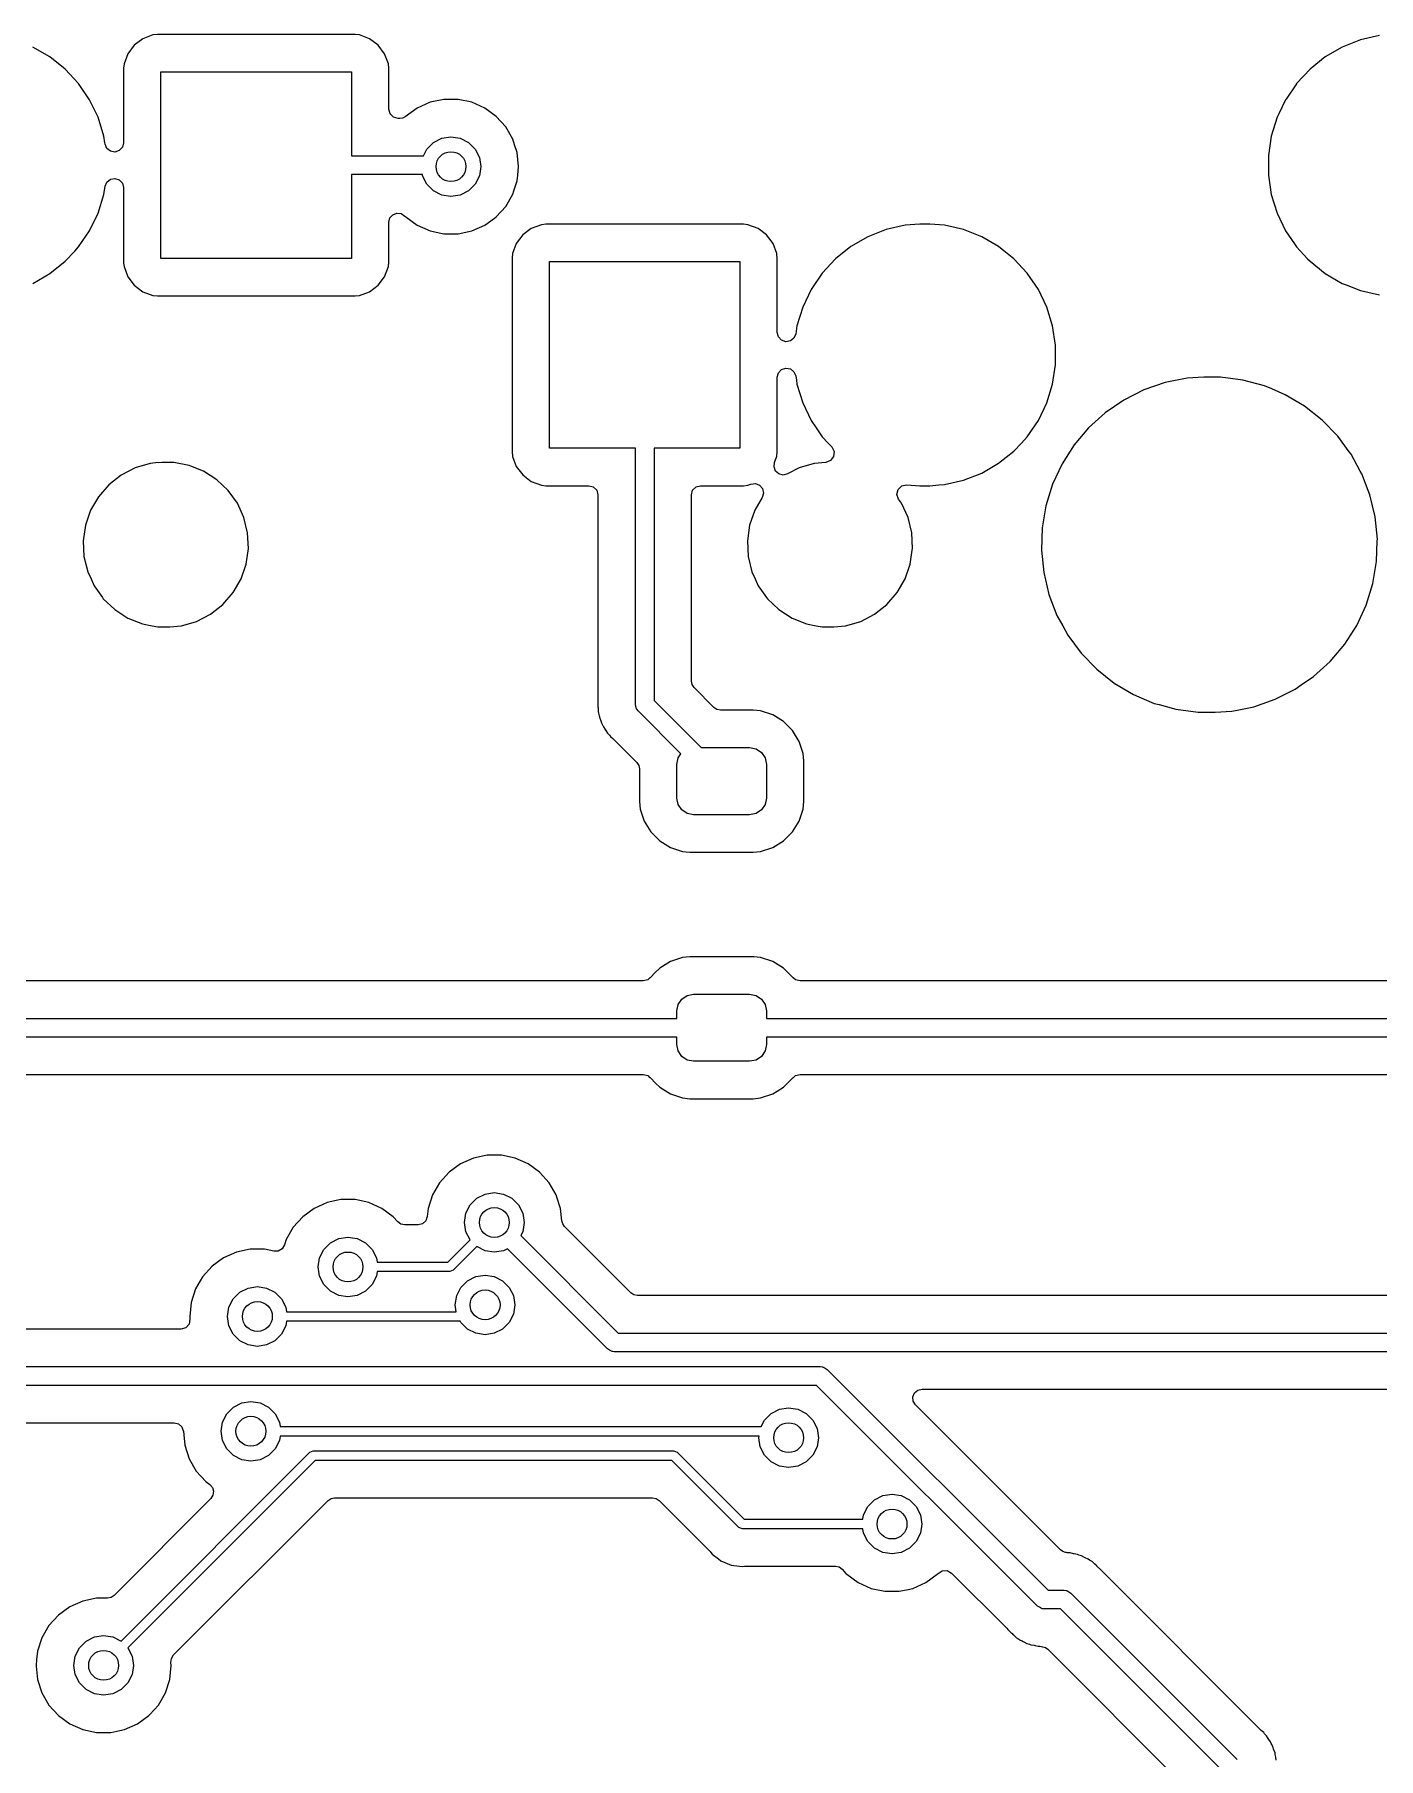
# Model space of a CAD drawing. Extents: x 30 to 259, y -142 to -25.
# Drawn here: x 109.28 to 127.28, y -107.93 to -84.84 of the extents above; entities that cross this region are included whole.
import ezdxf

# ---------------------------------------------------------------- set-up
doc = ezdxf.new("R2010")
doc.units = 0
doc.layers.add('BLACK', color=7, linetype='CONTINUOUS')

msp = doc.modelspace()

# ---------------------------------------------------------------- linework, layer by layer
at = {"layer": 'BLACK', "linetype": 'CONTINUOUS'}
for p, q in [((110.735, -84.9012), (110.62, -84.9875)), ((110.87, -84.8509), (110.735, -84.9012)), ((110.93, -84.8445), (110.87, -84.8509)), ((113.575, -84.8445), (110.93, -84.8445)), ((113.635, -84.8509), (113.575, -84.8445)), ((113.575, -84.8445), (113.575, -84.8445)), ((113.77, -84.9012), (113.635, -84.8509)), ((113.885, -84.9875), (113.77, -84.9012)), ((127.035, -84.9176), (126.791, -85.0134)), ((127.291, -84.8592), (127.035, -84.9176)), ((109.491, -85.1446), (109.264, -85.0134)), ((109.696, -85.3082), (109.491, -85.1446)), ((109.491, -85.1446), (109.491, -85.1446)), ((110.534, -85.1027), (110.483, -85.2375)), ((110.62, -84.9875), (110.534, -85.1027)), ((113.971, -85.1027), (113.885, -84.9875)), ((114.022, -85.2375), (113.971, -85.1027)), ((126.564, -85.1446), (126.359, -85.3082)), ((126.791, -85.0134), (126.564, -85.1446)), ((109.875, -85.5005), (109.696, -85.3082)), ((109.696, -85.3082), (109.696, -85.3082)), ((109.696, -85.3082), (109.696, -85.3082)), ((110.483, -85.2375), (110.477, -85.2971)), ((110.477, -85.2971), (110.477, -86.2953)), ((110.977, -87.845), (110.977, -85.345)), ((110.977, -85.345), (113.527, -85.345)), ((113.527, -85.345), (113.527, -86.47)), ((114.028, -85.2971), (114.022, -85.2375)), ((114.028, -85.8455), (114.028, -85.2971)), ((114.028, -85.2971), (114.028, -85.2971)), ((126.359, -85.3082), (126.18, -85.5005)), ((110.023, -85.7173), (109.875, -85.5005)), ((109.875, -85.5005), (109.875, -85.5005)), ((109.875, -85.5005), (109.875, -85.5005)), ((126.176, -85.5058), (126.038, -85.7095)), ((126.18, -85.5005), (126.176, -85.5058)), ((110.137, -85.9537), (110.023, -85.7173)), ((114.045, -85.9075), (114.028, -85.8455)), ((114.407, -85.8298), (114.248, -85.9458)), ((114.58, -85.7529), (114.407, -85.8298)), ((114.765, -85.7135), (114.58, -85.7529)), ((114.955, -85.7135), (114.765, -85.7135)), ((114.765, -85.7135), (114.765, -85.7135)), ((115.14, -85.7529), (114.955, -85.7135)), ((114.955, -85.7135), (114.955, -85.7135)), ((115.313, -85.8298), (115.14, -85.7529)), ((115.466, -85.9411), (115.313, -85.8298)), ((126.032, -85.7173), (125.941, -85.9075)), ((126.038, -85.7095), (126.032, -85.7173)), ((110.214, -86.2044), (110.137, -85.9537)), ((114.09, -85.9529), (114.045, -85.9075)), ((114.152, -85.9695), (114.09, -85.9529)), ((114.175, -85.9695), (114.152, -85.9695)), ((114.213, -85.9634), (114.175, -85.9695)), ((114.248, -85.9458), (114.213, -85.9634)), ((115.593, -86.0818), (115.466, -85.9411)), ((115.687, -86.2457), (115.593, -86.0818)), ((125.918, -85.9537), (125.841, -86.2044)), ((125.941, -85.9075), (125.918, -85.9537)), ((110.228, -86.2953), (110.214, -86.2044)), ((110.23, -86.3138), (110.228, -86.2953)), ((110.254, -86.3702), (110.23, -86.3138)), ((110.477, -86.2953), (110.462, -86.3546)), ((114.536, -86.3789), (114.625, -86.2904)), ((114.625, -86.2904), (114.736, -86.2336)), ((114.736, -86.2336), (114.86, -86.214)), ((114.86, -86.214), (114.984, -86.2336)), ((114.984, -86.2336), (115.095, -86.2904)), ((115.095, -86.2904), (115.184, -86.3789)), ((115.712, -86.3217), (115.687, -86.2457)), ((115.746, -86.4257), (115.712, -86.3217)), ((125.841, -86.2044), (125.802, -86.4638)), ((110.302, -86.4083), (110.254, -86.3702)), ((110.362, -86.419), (110.302, -86.4083)), ((110.42, -86.3995), (110.362, -86.419)), ((110.462, -86.3546), (110.42, -86.3995)), ((113.527, -86.47), (114.49, -86.47)), ((114.49, -86.47), (114.536, -86.3789)), ((115.184, -86.3789), (115.24, -86.4904)), ((115.24, -86.4904), (115.26, -86.614)), ((115.765, -86.614), (115.746, -86.4257)), ((125.802, -86.4638), (125.802, -86.7262)), ((110.254, -86.8198), (110.302, -86.7817)), ((110.302, -86.7817), (110.362, -86.771)), ((110.362, -86.771), (110.42, -86.7905)), ((110.42, -86.7905), (110.462, -86.8354)), ((114.477, -86.72), (113.527, -86.72)), ((113.527, -86.72), (113.527, -87.845)), ((114.48, -86.7376), (114.477, -86.72)), ((114.536, -86.8491), (114.48, -86.7376)), ((115.24, -86.7376), (115.184, -86.8491)), ((115.26, -86.614), (115.24, -86.7376)), ((115.746, -86.8023), (115.754, -86.7262)), ((115.754, -86.7262), (115.765, -86.614)), ((125.802, -86.7262), (125.841, -86.9856)), ((110.137, -87.2363), (110.214, -86.9856)), ((110.214, -86.9856), (110.23, -86.8762)), ((110.23, -86.8762), (110.254, -86.8198)), ((110.462, -86.8354), (110.477, -86.8947)), ((110.477, -86.8947), (110.477, -87.8929)), ((114.625, -86.9376), (114.536, -86.8491)), ((114.736, -86.9944), (114.625, -86.9376)), ((114.86, -87.014), (114.736, -86.9944)), ((114.984, -86.9944), (114.86, -87.014)), ((115.095, -86.9376), (114.984, -86.9944)), ((115.184, -86.8491), (115.095, -86.9376)), ((115.593, -87.1462), (115.687, -86.9823)), ((115.687, -86.9823), (115.701, -86.9383)), ((115.701, -86.9383), (115.746, -86.8023)), ((125.841, -86.9856), (125.918, -87.2363)), ((110.023, -87.4727), (110.137, -87.2363)), ((114.081, -87.257), (114.136, -87.2358)), ((114.136, -87.2358), (114.195, -87.2426)), ((114.195, -87.2426), (114.244, -87.2758)), ((115.466, -87.2869), (115.593, -87.1462)), ((125.918, -87.2363), (126.032, -87.4727)), ((109.875, -87.6895), (110.023, -87.4727)), ((114.028, -87.3588), (114.042, -87.3013)), ((114.028, -87.8929), (114.028, -87.3588)), ((114.042, -87.3013), (114.081, -87.257)), ((114.244, -87.2758), (114.251, -87.2829)), ((114.251, -87.2829), (114.254, -87.2869)), ((114.254, -87.2869), (114.407, -87.3982)), ((114.407, -87.3982), (114.58, -87.4751)), ((114.58, -87.4751), (114.765, -87.5145)), ((114.955, -87.5145), (115.1, -87.4836)), ((115.1, -87.4836), (115.14, -87.4751)), ((115.14, -87.4751), (115.313, -87.3982)), ((115.313, -87.3982), (115.442, -87.3042)), ((115.442, -87.3042), (115.466, -87.2869)), ((115.935, -87.4412), (115.82, -87.5275)), ((116.07, -87.3909), (115.935, -87.4412)), ((116.13, -87.3845), (116.07, -87.3909)), ((118.775, -87.3845), (116.13, -87.3845)), ((118.835, -87.3909), (118.775, -87.3845)), ((118.775, -87.3845), (118.775, -87.3845)), ((118.97, -87.4412), (118.835, -87.3909)), ((119.085, -87.5275), (118.97, -87.4412)), ((120.685, -87.4576), (120.441, -87.5534)), ((120.941, -87.3992), (120.685, -87.4576)), ((121.137, -87.3845), (120.941, -87.3992)), ((121.268, -87.3845), (121.137, -87.3845)), ((121.137, -87.3845), (121.137, -87.3845)), ((121.464, -87.3992), (121.268, -87.3845)), ((121.268, -87.3845), (121.268, -87.3845)), ((121.72, -87.4576), (121.464, -87.3992)), ((121.964, -87.5534), (121.72, -87.4576)), ((126.032, -87.4727), (126.152, -87.6477)), ((109.823, -87.7459), (109.875, -87.6895)), ((109.875, -87.6895), (109.875, -87.6895)), ((109.875, -87.6895), (109.875, -87.6895)), ((114.765, -87.5145), (114.765, -87.5145)), ((114.765, -87.5145), (114.955, -87.5145)), ((114.955, -87.5145), (114.955, -87.5145)), ((115.734, -87.6427), (115.683, -87.7775)), ((115.82, -87.5275), (115.734, -87.6427)), ((119.171, -87.6427), (119.085, -87.5275)), ((119.222, -87.7775), (119.171, -87.6427)), ((120.214, -87.6846), (120.009, -87.8482)), ((120.441, -87.5534), (120.214, -87.6846)), ((122.191, -87.6846), (121.964, -87.5534)), ((122.24, -87.7232), (122.191, -87.6846)), ((126.152, -87.6477), (126.18, -87.6895)), ((126.18, -87.6895), (126.327, -87.8482)), ((109.491, -88.0454), (109.696, -87.8818)), ((109.696, -87.8818), (109.823, -87.7459)), ((110.477, -87.8929), (110.478, -87.9062)), ((110.478, -87.9062), (110.483, -87.9525)), ((113.527, -87.845), (110.977, -87.845)), ((114.022, -87.9525), (114.028, -87.8929)), ((115.683, -87.7775), (115.677, -87.8371)), ((115.677, -87.8371), (115.677, -90.4329)), ((116.177, -90.385), (116.177, -87.885)), ((116.177, -87.885), (118.727, -87.885)), ((118.727, -87.885), (118.727, -90.385)), ((119.223, -87.7949), (119.222, -87.7775)), ((119.228, -87.8371), (119.223, -87.7949)), ((119.228, -88.8353), (119.228, -87.8371)), ((120.009, -87.8482), (119.83, -88.0405)), ((122.396, -87.8482), (122.24, -87.7232)), ((122.575, -88.0405), (122.396, -87.8482)), ((122.396, -87.8482), (122.396, -87.8482)), ((122.396, -87.8482), (122.396, -87.8482)), ((126.327, -87.8482), (126.359, -87.8818)), ((126.359, -87.8818), (126.564, -88.0454)), ((109.264, -88.1766), (109.491, -88.0454)), ((110.483, -87.9525), (110.534, -88.0873)), ((110.534, -88.0873), (110.62, -88.2025)), ((113.885, -88.2025), (113.971, -88.0873)), ((113.971, -88.0873), (114.022, -87.9525)), ((119.83, -88.0405), (119.682, -88.2573)), ((122.723, -88.2573), (122.575, -88.0405)), ((122.575, -88.0405), (122.575, -88.0405)), ((122.575, -88.0405), (122.575, -88.0405)), ((126.564, -88.0454), (126.791, -88.1766)), ((126.791, -88.1766), (126.857, -88.2025)), ((110.62, -88.2025), (110.735, -88.2888)), ((110.735, -88.2888), (110.87, -88.3391)), ((110.87, -88.3391), (110.93, -88.3455)), ((110.93, -88.3455), (113.575, -88.3455)), ((113.575, -88.3455), (113.635, -88.3391)), ((113.635, -88.3391), (113.77, -88.2888)), ((113.77, -88.2888), (113.885, -88.2025)), ((119.682, -88.2573), (119.568, -88.4937)), ((122.837, -88.4937), (122.723, -88.2573)), ((126.857, -88.2025), (126.997, -88.2573)), ((126.997, -88.2573), (127.035, -88.2724)), ((127.035, -88.2724), (127.291, -88.3308)), ((119.568, -88.4937), (119.491, -88.7444)), ((122.914, -88.7444), (122.837, -88.4937)), ((119.243, -88.8946), (119.228, -88.8353)), ((119.475, -88.8538), (119.451, -88.9102)), ((119.491, -88.7444), (119.475, -88.8538)), ((122.953, -89.0038), (122.914, -88.7444)), ((119.285, -88.9395), (119.243, -88.8946)), ((119.343, -88.959), (119.285, -88.9395)), ((119.403, -88.9483), (119.343, -88.959)), ((119.451, -88.9102), (119.403, -88.9483)), ((122.953, -89.2662), (122.953, -89.0038)), ((119.243, -89.3754), (119.285, -89.3305)), ((119.285, -89.3305), (119.343, -89.311)), ((119.343, -89.311), (119.403, -89.3217)), ((119.403, -89.3217), (119.451, -89.3598)), ((122.914, -89.5256), (122.953, -89.2662)), ((119.228, -89.4347), (119.243, -89.3754)), ((119.228, -90.4329), (119.228, -89.4347)), ((119.451, -89.3598), (119.475, -89.4162)), ((119.475, -89.4162), (119.483, -89.4707)), ((119.483, -89.4707), (119.491, -89.5256)), ((119.491, -89.5256), (119.568, -89.7763)), ((122.837, -89.7763), (122.914, -89.5256)), ((124.418, -89.5055), (124.134, -89.6041)), ((124.713, -89.4456), (124.418, -89.5055)), ((124.937, -89.4306), (124.713, -89.4456)), ((125.163, -89.4306), (124.937, -89.4306)), ((124.937, -89.4306), (124.937, -89.4306)), ((125.461, -89.4707), (125.163, -89.4306)), ((125.75, -89.55), (125.461, -89.4707)), ((125.461, -89.4707), (125.461, -89.4707)), ((125.461, -89.4707), (125.461, -89.4707)), ((125.846, -89.5906), (125.75, -89.55)), ((119.568, -89.7763), (119.682, -90.0127)), ((122.723, -90.0127), (122.837, -89.7763)), ((123.866, -89.7396), (123.618, -89.9097)), ((124.134, -89.6041), (123.866, -89.7396)), ((126.027, -89.6673), (125.846, -89.5906)), ((126.156, -89.7439), (126.027, -89.6673)), ((126.286, -89.8205), (126.156, -89.7439)), ((119.682, -90.0127), (119.749, -90.1112)), ((122.575, -90.2295), (122.723, -90.0127)), ((123.618, -89.9097), (123.396, -90.1112)), ((126.521, -90.0067), (126.286, -89.8205)), ((126.286, -89.8205), (126.286, -89.8205)), ((126.286, -89.8205), (126.286, -89.8205)), ((126.73, -90.2227), (126.521, -90.0067)), ((119.749, -90.1112), (119.83, -90.2295)), ((119.83, -90.2295), (119.909, -90.3146)), ((122.496, -90.3148), (122.575, -90.2295)), ((122.575, -90.2295), (122.575, -90.2295)), ((122.575, -90.2295), (122.575, -90.2295)), ((123.396, -90.1112), (123.202, -90.3407)), ((126.885, -90.4329), (126.73, -90.2227)), ((115.677, -90.4329), (115.683, -90.4925)), ((117.328, -90.385), (116.177, -90.385)), ((117.328, -93.8125), (117.328, -90.385)), ((118.727, -90.385), (117.578, -90.385)), ((117.578, -90.385), (117.578, -93.7607)), ((119.222, -90.4925), (119.228, -90.4329)), ((119.909, -90.3146), (119.957, -90.366)), ((119.957, -90.366), (119.988, -90.4267)), ((119.988, -90.4267), (119.982, -90.4945)), ((122.191, -90.5854), (122.396, -90.4218)), ((122.396, -90.4218), (122.496, -90.3148)), ((123.202, -90.3407), (123.04, -90.594)), ((126.909, -90.4646), (126.885, -90.4329)), ((127.032, -90.6894), (126.909, -90.4646)), ((110.631, -90.6478), (110.444, -90.7442)), ((110.833, -90.5886), (110.631, -90.6478)), ((110.903, -90.5819), (110.833, -90.5886)), ((110.99, -90.5736), (110.903, -90.5819)), ((111.148, -90.5736), (110.99, -90.5736)), ((111.354, -90.6134), (111.148, -90.5736)), ((111.148, -90.5736), (111.148, -90.5736)), ((111.377, -90.6223), (111.354, -90.6134)), ((111.354, -90.6134), (111.354, -90.6134)), ((111.354, -90.6134), (111.354, -90.6134)), ((111.549, -90.6916), (111.377, -90.6223)), ((111.726, -90.8053), (111.549, -90.6916)), ((115.683, -90.4925), (115.684, -90.4945)), ((115.684, -90.4945), (115.734, -90.6273)), ((115.734, -90.6273), (115.82, -90.7425)), ((119.184, -90.6342), (119.191, -90.5756)), ((119.205, -90.6894), (119.184, -90.6342)), ((119.191, -90.5756), (119.222, -90.4925)), ((119.249, -90.7286), (119.205, -90.6894)), ((119.521, -90.6478), (119.364, -90.7291)), ((119.723, -90.5886), (119.521, -90.6478)), ((119.878, -90.5738), (119.723, -90.5886)), ((119.941, -90.549), (119.878, -90.5738)), ((119.982, -90.4945), (119.941, -90.549)), ((121.964, -90.7166), (122.191, -90.5854)), ((123.04, -90.594), (122.913, -90.8665)), ((127.053, -90.7281), (127.032, -90.6894)), ((110.279, -90.8743), (110.141, -91.0332)), ((110.444, -90.7442), (110.279, -90.8743)), ((111.879, -90.9505), (111.726, -90.8053)), ((111.726, -90.8053), (111.726, -90.8053)), ((111.726, -90.8053), (111.726, -90.8053)), ((115.82, -90.7425), (115.935, -90.8288)), ((115.935, -90.8288), (116.07, -90.8791)), ((116.07, -90.8791), (116.13, -90.8855)), ((116.13, -90.8855), (116.703, -90.8855)), ((116.703, -90.8855), (116.765, -90.9021)), ((116.765, -90.9021), (116.81, -90.9475)), ((118.095, -90.9475), (118.14, -90.9021)), ((118.14, -90.9021), (118.202, -90.8855)), ((118.202, -90.8855), (118.775, -90.8855)), ((118.775, -90.8855), (118.835, -90.8791)), ((118.775, -90.8855), (118.775, -90.8855)), ((118.835, -90.8791), (118.875, -90.864)), ((118.875, -90.864), (118.935, -90.8573)), ((118.935, -90.8573), (118.991, -90.8796)), ((118.991, -90.8796), (119.03, -90.9255)), ((119.03, -90.9255), (119.043, -90.9844)), ((119.306, -90.7429), (119.249, -90.7286)), ((119.364, -90.7291), (119.306, -90.7429)), ((120.83, -91.0026), (120.845, -90.9352)), ((120.845, -90.9352), (120.895, -90.8868)), ((120.895, -90.8868), (120.963, -90.8724)), ((120.963, -90.8724), (121.137, -90.8855)), ((121.137, -90.8855), (121.137, -90.8855)), ((121.137, -90.8855), (121.268, -90.8855)), ((121.268, -90.8855), (121.391, -90.8763)), ((121.268, -90.8855), (121.268, -90.8855)), ((121.391, -90.8763), (121.464, -90.8708)), ((121.464, -90.8708), (121.72, -90.8124)), ((121.72, -90.8124), (121.964, -90.7166)), ((122.913, -90.8665), (122.824, -91.1535)), ((127.139, -90.9505), (127.053, -90.7281)), ((110.141, -91.0332), (110.036, -91.2154)), ((112.001, -91.1218), (111.879, -90.9505)), ((111.879, -90.9505), (111.879, -90.9505)), ((112.088, -91.3131), (112.001, -91.1218)), ((112.001, -91.1218), (112.001, -91.1218)), ((112.001, -91.1218), (112.001, -91.1218)), ((116.81, -90.9475), (116.827, -91.0095)), ((116.827, -91.0095), (116.827, -93.7298)), ((118.078, -91.0095), (118.095, -90.9475)), ((118.078, -93.502), (118.078, -91.0095)), ((119.026, -91.0422), (118.926, -91.2154)), ((119.043, -90.9844), (119.026, -91.0422)), ((120.852, -91.068), (120.83, -91.0026)), ((120.891, -91.1218), (120.852, -91.068)), ((120.978, -91.3131), (120.891, -91.1218)), ((120.891, -91.1218), (120.891, -91.1218)), ((120.891, -91.1218), (120.891, -91.1218)), ((122.824, -91.1535), (122.774, -91.4498)), ((127.161, -91.0086), (127.139, -90.9505)), ((127.231, -91.3009), (127.161, -91.0086)), ((110.036, -91.2154), (109.967, -91.4142)), ((112.138, -91.5175), (112.088, -91.3131)), ((118.926, -91.2154), (118.857, -91.4142)), ((121.028, -91.5175), (120.978, -91.3131)), ((127.261, -91.5998), (127.231, -91.3009)), ((109.967, -91.4142), (109.937, -91.6224)), ((109.937, -91.6224), (109.947, -91.8325)), ((109.937, -91.6224), (109.937, -91.6224)), ((112.148, -91.7276), (112.138, -91.5175)), ((118.857, -91.4142), (118.827, -91.6224)), ((118.827, -91.6224), (118.827, -91.6224)), ((118.827, -91.6224), (118.837, -91.8325)), ((121.038, -91.7276), (121.028, -91.5175)), ((122.774, -91.4498), (122.764, -91.7502)), ((127.251, -91.9002), (127.26, -91.6224)), ((127.26, -91.6224), (127.261, -91.5998)), ((109.947, -91.8325), (109.997, -92.0369)), ((112.118, -91.9358), (112.148, -91.7276)), ((118.837, -91.8325), (118.887, -92.0369)), ((121.008, -91.9358), (121.034, -91.7502)), ((121.034, -91.7502), (121.038, -91.7276)), ((122.764, -91.7502), (122.794, -92.0491)), ((109.997, -92.0369), (110.042, -92.1346)), ((112.049, -92.1346), (112.118, -91.9358)), ((118.887, -92.0369), (118.932, -92.1346)), ((120.939, -92.1346), (121.008, -91.9358)), ((122.794, -92.0491), (122.864, -92.3414)), ((127.201, -92.1965), (127.251, -91.9002)), ((110.042, -92.1346), (110.084, -92.2282)), ((110.084, -92.2282), (110.193, -92.3812)), ((111.806, -92.4757), (111.944, -92.3168)), ((111.944, -92.3168), (112.049, -92.1346)), ((118.932, -92.1346), (118.974, -92.2282)), ((118.974, -92.2282), (119.083, -92.3812)), ((120.696, -92.4757), (120.834, -92.3168)), ((120.834, -92.3168), (120.939, -92.1346)), ((127.112, -92.4835), (127.201, -92.1965)), ((110.193, -92.3812), (110.206, -92.3995)), ((110.206, -92.3995), (110.359, -92.5447)), ((110.359, -92.5447), (110.359, -92.5447)), ((110.359, -92.5447), (110.359, -92.5447)), ((110.359, -92.5447), (110.536, -92.6584)), ((111.641, -92.6058), (111.806, -92.4757)), ((119.083, -92.3812), (119.096, -92.3995)), ((119.096, -92.3995), (119.249, -92.5447)), ((119.249, -92.5447), (119.249, -92.5447)), ((119.249, -92.5447), (119.249, -92.5447)), ((119.249, -92.5447), (119.426, -92.6584)), ((120.531, -92.6058), (120.696, -92.4757)), ((122.864, -92.3414), (122.972, -92.6219)), ((126.985, -92.756), (127.112, -92.4835)), ((110.536, -92.6584), (110.536, -92.6584)), ((110.536, -92.6584), (110.731, -92.7366)), ((110.731, -92.7366), (110.86, -92.7614)), ((110.86, -92.7614), (110.937, -92.7764)), ((110.937, -92.7764), (110.937, -92.7764)), ((110.937, -92.7764), (111.095, -92.7764)), ((111.095, -92.7764), (111.252, -92.7614)), ((111.095, -92.7764), (111.095, -92.7764)), ((111.252, -92.7614), (111.454, -92.7022)), ((111.454, -92.7022), (111.641, -92.6058)), ((119.426, -92.6584), (119.426, -92.6584)), ((119.426, -92.6584), (119.621, -92.7366)), ((119.621, -92.7366), (119.75, -92.7614)), ((119.75, -92.7614), (119.827, -92.7764)), ((119.827, -92.7764), (119.827, -92.7764)), ((119.827, -92.7764), (119.985, -92.7764)), ((119.985, -92.7764), (120.142, -92.7614)), ((119.985, -92.7764), (119.985, -92.7764)), ((120.142, -92.7614), (120.344, -92.7022)), ((120.344, -92.7022), (120.531, -92.6058)), ((122.972, -92.6219), (123.049, -92.7614)), ((123.049, -92.7614), (123.116, -92.8854)), ((126.823, -93.0093), (126.985, -92.756)), ((123.116, -92.8854), (123.295, -93.1273)), ((126.629, -93.2388), (126.823, -93.0093)), ((123.295, -93.1273), (123.504, -93.3433)), ((126.407, -93.4403), (126.629, -93.2388)), ((123.504, -93.3433), (123.739, -93.5295)), ((126.242, -93.5534), (126.407, -93.4403)), ((118.087, -93.5495), (118.078, -93.502)), ((118.114, -93.5897), (118.087, -93.5495)), ((118.38, -93.8557), (118.114, -93.5897)), ((123.739, -93.5295), (123.998, -93.6827)), ((123.998, -93.6827), (124.275, -93.8)), ((125.891, -93.7459), (126.025, -93.6782)), ((126.025, -93.6782), (126.159, -93.6104)), ((126.159, -93.6104), (126.242, -93.5534)), ((116.827, -93.7298), (116.825, -93.7503)), ((116.825, -93.7503), (116.827, -93.8204)), ((116.827, -93.8204), (116.827, -93.8243)), ((116.827, -93.8243), (116.827, -93.8518)), ((116.827, -93.8518), (116.828, -93.8558)), ((116.828, -93.8558), (116.828, -93.8675)), ((116.828, -93.8675), (116.83, -93.9111)), ((116.83, -93.9111), (116.835, -93.9304)), ((116.835, -93.9304), (116.839, -93.9494)), ((117.336, -93.8422), (117.328, -93.8125)), ((117.343, -93.8724), (117.336, -93.8422)), ((117.347, -93.8775), (117.343, -93.8724)), ((117.347, -93.8801), (117.347, -93.8775)), ((117.351, -93.883), (117.347, -93.8801)), ((117.364, -93.9009), (117.351, -93.883)), ((117.938, -94.4745), (117.364, -93.9009)), ((117.578, -93.7607), (118.209, -94.3925)), ((118.42, -93.8826), (118.38, -93.8557)), ((118.468, -93.892), (118.42, -93.8826)), ((118.906, -93.892), (118.468, -93.892)), ((119.005, -93.9021), (118.906, -93.892)), ((119.166, -93.9555), (119.005, -93.9021)), ((124.275, -93.8), (124.275, -93.8)), ((124.275, -93.8), (124.275, -93.8)), ((124.275, -93.8), (124.339, -93.8175)), ((124.339, -93.8175), (124.564, -93.8793)), ((124.564, -93.8793), (124.862, -93.9194)), ((124.862, -93.9194), (125.088, -93.9194)), ((125.088, -93.9194), (125.312, -93.9044)), ((125.088, -93.9194), (125.088, -93.9194)), ((125.312, -93.9044), (125.386, -93.8894)), ((125.386, -93.8894), (125.607, -93.8445)), ((125.607, -93.8445), (125.891, -93.7459)), ((116.839, -93.9494), (116.842, -93.9693)), ((116.842, -93.9693), (116.858, -94.0099)), ((116.858, -94.0099), (116.862, -94.021)), ((116.862, -94.021), (116.874, -94.0629)), ((116.874, -94.0629), (116.884, -94.0801)), ((116.884, -94.0801), (116.893, -94.0976)), ((116.893, -94.0976), (116.9, -94.1162)), ((116.9, -94.1162), (116.9, -94.1162)), ((116.9, -94.1162), (116.926, -94.1516)), ((116.926, -94.1516), (116.932, -94.1613)), ((116.932, -94.1613), (116.954, -94.1989)), ((119.311, -94.0445), (119.166, -93.9555)), ((119.43, -94.1645), (119.311, -94.0445)), ((119.52, -94.3088), (119.43, -94.1645)), ((116.954, -94.1989), (116.954, -94.1989)), ((116.954, -94.1989), (116.954, -94.1989)), ((116.954, -94.1989), (116.968, -94.2131)), ((116.968, -94.2131), (116.981, -94.2279)), ((116.981, -94.2279), (116.993, -94.2441)), ((116.993, -94.2441), (117.027, -94.2719)), ((117.027, -94.2719), (117.035, -94.2798)), ((117.035, -94.2798), (117.346, -94.5903)), ((118.209, -94.3925), (118.858, -94.3925)), ((118.858, -94.3925), (118.944, -94.4096)), ((119.573, -94.4698), (119.52, -94.3088)), ((119.52, -94.3088), (119.52, -94.3088)), ((119.52, -94.3088), (119.52, -94.3088)), ((117.346, -94.5903), (117.373, -94.6305)), ((117.373, -94.6305), (117.382, -94.678)), ((117.882, -94.6175), (117.9, -94.5314)), ((117.882, -95.0675), (117.882, -94.6175)), ((117.9, -94.5314), (117.938, -94.4745)), ((118.944, -94.4096), (119.017, -94.4584)), ((119.017, -94.4584), (119.065, -94.5314)), ((119.065, -94.5314), (119.082, -94.6175)), ((119.082, -94.6175), (119.082, -95.0675)), ((119.583, -94.5692), (119.573, -94.4698)), ((119.583, -95.1158), (119.583, -94.5692)), ((117.382, -94.678), (117.382, -95.1158)), ((117.9, -95.1536), (117.882, -95.0675)), ((119.082, -95.0675), (119.065, -95.1536)), ((117.382, -95.1158), (117.392, -95.2152)), ((117.392, -95.2152), (117.445, -95.3762)), ((117.948, -95.2266), (117.9, -95.1536)), ((118.021, -95.2754), (117.948, -95.2266)), ((118.108, -95.2925), (118.021, -95.2754)), ((118.858, -95.2925), (118.108, -95.2925)), ((118.944, -95.2754), (118.858, -95.2925)), ((119.017, -95.2266), (118.944, -95.2754)), ((119.065, -95.1536), (119.017, -95.2266)), ((119.52, -95.3762), (119.573, -95.2152)), ((119.573, -95.2152), (119.583, -95.1158)), ((117.445, -95.3762), (117.535, -95.5205)), ((117.535, -95.5205), (117.654, -95.6405)), ((119.311, -95.6405), (119.43, -95.5205)), ((119.43, -95.5205), (119.52, -95.3762)), ((117.654, -95.6405), (117.799, -95.7295)), ((117.799, -95.7295), (117.799, -95.7295)), ((117.799, -95.7295), (117.799, -95.7295)), ((117.799, -95.7295), (117.96, -95.7828)), ((117.96, -95.7828), (118.059, -95.793)), ((118.059, -95.793), (118.906, -95.793)), ((118.906, -95.793), (119.005, -95.7828)), ((119.005, -95.7828), (119.166, -95.7295)), ((119.166, -95.7295), (119.311, -95.6405)), ((117.589, -97.4096), (117.535, -97.4645)), ((117.654, -97.3445), (117.589, -97.4096)), ((117.799, -97.2555), (117.654, -97.3445)), ((117.96, -97.2021), (117.799, -97.2555)), ((118.059, -97.192), (117.96, -97.2021)), ((118.906, -97.192), (118.059, -97.192)), ((118.916, -97.193), (118.906, -97.192)), ((119.005, -97.2021), (118.916, -97.193)), ((119.166, -97.2555), (119.005, -97.2021)), ((119.311, -97.3445), (119.166, -97.2555)), ((119.43, -97.4645), (119.311, -97.3445)), ((119.311, -97.3445), (119.311, -97.3445)), ((119.311, -97.3445), (119.311, -97.3445)), ((117.433, -97.517), (100.482, -97.517)), ((117.493, -97.5013), (117.433, -97.517)), ((117.523, -97.4731), (117.493, -97.5013)), ((117.524, -97.4747), (117.523, -97.4731)), ((117.535, -97.4645), (117.524, -97.4747)), ((117.535, -97.4645), (117.535, -97.4645)), ((119.441, -97.4747), (119.43, -97.4645)), ((119.43, -97.4645), (119.43, -97.4645)), ((119.442, -97.4731), (119.441, -97.4747)), ((119.472, -97.5013), (119.442, -97.4731)), ((119.532, -97.517), (119.472, -97.5013)), ((136.483, -97.517), (119.532, -97.517)), ((117.882, -97.9175), (117.9, -97.8314)), ((117.9, -97.8314), (117.948, -97.7584)), ((117.948, -97.7584), (118.021, -97.7096)), ((118.021, -97.7096), (118.108, -97.6925)), ((118.108, -97.6925), (118.858, -97.6925)), ((118.858, -97.6925), (118.944, -97.7096)), ((118.944, -97.7096), (119.017, -97.7584)), ((119.017, -97.7584), (119.065, -97.8314)), ((119.065, -97.8314), (119.082, -97.9175)), ((100.032, -98.0175), (117.882, -98.0175)), ((117.882, -98.0175), (117.882, -97.9175)), ((119.082, -97.9175), (119.082, -98.0175)), ((119.082, -98.0175), (136.933, -98.0175)), ((117.882, -98.2675), (100.032, -98.2675)), ((117.882, -98.3675), (117.882, -98.2675)), ((136.933, -98.2675), (119.082, -98.2675)), ((119.082, -98.2675), (119.082, -98.3675)), ((117.9, -98.4536), (117.882, -98.3675)), ((117.948, -98.5266), (117.9, -98.4536)), ((118.021, -98.5754), (117.948, -98.5266)), ((119.017, -98.5266), (118.944, -98.5754)), ((119.065, -98.4536), (119.017, -98.5266)), ((119.082, -98.3675), (119.065, -98.4536)), ((100.482, -98.768), (117.433, -98.768)), ((117.433, -98.768), (117.493, -98.7837)), ((117.493, -98.7837), (117.523, -98.8118)), ((118.108, -98.5925), (118.021, -98.5754)), ((118.858, -98.5925), (118.108, -98.5925)), ((118.944, -98.5754), (118.858, -98.5925)), ((119.442, -98.8118), (119.472, -98.7837)), ((119.472, -98.7837), (119.532, -98.768)), ((119.532, -98.768), (132.988, -98.768)), ((117.523, -98.8118), (117.524, -98.8103)), ((117.524, -98.8103), (117.535, -98.8205)), ((117.535, -98.8205), (117.535, -98.8205)), ((117.535, -98.8205), (117.598, -98.8842)), ((117.598, -98.8842), (117.654, -98.9405)), ((117.654, -98.9405), (117.799, -99.0295)), ((119.166, -99.0295), (119.226, -98.9923)), ((119.226, -98.9923), (119.311, -98.9405)), ((119.311, -98.9405), (119.43, -98.8205)), ((119.311, -98.9405), (119.311, -98.9405)), ((119.311, -98.9405), (119.311, -98.9405)), ((119.43, -98.8205), (119.441, -98.8103)), ((119.43, -98.8205), (119.43, -98.8205)), ((119.441, -98.8103), (119.442, -98.8118)), ((117.799, -99.0295), (117.799, -99.0295)), ((117.799, -99.0295), (117.799, -99.0295)), ((117.799, -99.0295), (117.96, -99.0828)), ((117.96, -99.0828), (118.059, -99.093)), ((118.059, -99.093), (118.906, -99.093)), ((118.906, -99.093), (119.005, -99.0828)), ((119.005, -99.0828), (119.166, -99.0295)), ((115.16, -99.8889), (114.987, -99.9658)), ((115.345, -99.8495), (115.16, -99.8889)), ((115.535, -99.8495), (115.345, -99.8495)), ((115.345, -99.8495), (115.345, -99.8495)), ((115.72, -99.8889), (115.535, -99.8495)), ((115.535, -99.8495), (115.535, -99.8495)), ((115.893, -99.9658), (115.72, -99.8889)), ((114.834, -100.077), (114.707, -100.218)), ((114.987, -99.9658), (114.834, -100.077)), ((116.046, -100.077), (115.893, -99.9658)), ((116.173, -100.218), (116.046, -100.077)), ((114.613, -100.382), (114.554, -100.562)), ((114.707, -100.218), (114.613, -100.382)), ((115.205, -100.426), (115.316, -100.37)), ((115.316, -100.37), (115.44, -100.35)), ((115.44, -100.35), (115.564, -100.37)), ((115.564, -100.37), (115.675, -100.426)), ((116.267, -100.382), (116.173, -100.218)), ((116.277, -100.412), (116.267, -100.382)), ((113.029, -100.562), (112.876, -100.673)), ((113.202, -100.485), (113.029, -100.562)), ((113.387, -100.445), (113.202, -100.485)), ((113.576, -100.445), (113.387, -100.445)), ((113.387, -100.445), (113.387, -100.445)), ((113.761, -100.485), (113.576, -100.445)), ((113.576, -100.445), (113.576, -100.445)), ((113.934, -100.562), (113.761, -100.485)), ((114.087, -100.673), (113.934, -100.562)), ((114.554, -100.562), (114.543, -100.671)), ((114.554, -100.562), (114.554, -100.562)), ((114.554, -100.562), (114.554, -100.562)), ((115.04, -100.75), (115.06, -100.626)), ((115.06, -100.626), (115.116, -100.515)), ((115.116, -100.515), (115.205, -100.426)), ((115.675, -100.426), (115.764, -100.515)), ((115.764, -100.515), (115.82, -100.626)), ((115.82, -100.626), (115.84, -100.75)), ((116.326, -100.562), (116.277, -100.412)), ((116.343, -100.73), (116.326, -100.562)), ((112.749, -100.814), (112.654, -100.978)), ((112.876, -100.673), (112.749, -100.814)), ((114.148, -100.741), (114.087, -100.673)), ((114.19, -100.771), (114.148, -100.741)), ((114.241, -100.782), (114.19, -100.771)), ((114.42, -100.782), (114.241, -100.782)), ((114.478, -100.767), (114.42, -100.782)), ((114.522, -100.727), (114.478, -100.767)), ((114.543, -100.671), (114.522, -100.727)), ((115.06, -100.874), (115.04, -100.75)), ((115.84, -100.75), (115.82, -100.874)), ((116.355, -100.77), (116.343, -100.73)), ((116.379, -100.804), (116.355, -100.77)), ((117.268, -101.694), (116.379, -100.804)), ((112.598, -101.103), (112.546, -101.133)), ((112.63, -101.052), (112.598, -101.103)), ((112.654, -100.978), (112.63, -101.052)), ((113.158, -101.111), (113.246, -101.022)), ((113.246, -101.022), (113.358, -100.966)), ((113.358, -100.966), (113.481, -100.946)), ((113.481, -100.946), (113.605, -100.966)), ((113.605, -100.966), (113.717, -101.022)), ((113.717, -101.022), (113.805, -101.111)), ((114.818, -101.282), (115.116, -100.984)), ((115.206, -101.074), (114.889, -101.391)), ((115.116, -100.984), (115.06, -100.874)), ((115.316, -101.13), (115.206, -101.074)), ((115.617, -101.103), (115.564, -101.13)), ((116.957, -102.444), (115.617, -101.103)), ((115.82, -100.874), (115.793, -100.927)), ((115.793, -100.927), (117.097, -102.231)), ((111.815, -101.225), (111.662, -101.336)), ((111.988, -101.148), (111.815, -101.225)), ((112.173, -101.108), (111.988, -101.148)), ((112.363, -101.108), (112.173, -101.108)), ((112.173, -101.108), (112.173, -101.108)), ((112.487, -101.135), (112.363, -101.108)), ((112.363, -101.108), (112.363, -101.108)), ((112.546, -101.133), (112.487, -101.135)), ((113.081, -101.346), (113.101, -101.222)), ((113.101, -101.222), (113.158, -101.111)), ((113.805, -101.111), (113.862, -101.222)), ((113.862, -101.222), (113.871, -101.282)), ((113.871, -101.282), (114.818, -101.282)), ((115.44, -101.15), (115.316, -101.13)), ((115.564, -101.13), (115.44, -101.15)), ((111.535, -101.477), (111.441, -101.641)), ((111.662, -101.336), (111.535, -101.477)), ((113.101, -101.47), (113.081, -101.346)), ((113.158, -101.581), (113.101, -101.47)), ((113.862, -101.47), (113.805, -101.581)), ((113.871, -101.409), (113.862, -101.47)), ((114.844, -101.409), (113.871, -101.409)), ((114.889, -101.391), (114.844, -101.409)), ((114.992, -101.619), (115.081, -101.53)), ((115.081, -101.53), (115.192, -101.474)), ((115.192, -101.474), (115.316, -101.454)), ((115.316, -101.454), (115.44, -101.474)), ((115.44, -101.474), (115.551, -101.53)), ((115.551, -101.53), (115.64, -101.619)), ((111.441, -101.641), (111.382, -101.821)), ((111.888, -101.885), (111.944, -101.774)), ((111.944, -101.774), (112.033, -101.685)), ((112.033, -101.685), (112.144, -101.629)), ((112.144, -101.629), (112.268, -101.609)), ((112.268, -101.609), (112.392, -101.629)), ((112.392, -101.629), (112.503, -101.685)), ((112.503, -101.685), (112.592, -101.774)), ((112.592, -101.774), (112.648, -101.885)), ((113.246, -101.67), (113.158, -101.581)), ((113.358, -101.726), (113.246, -101.67)), ((113.481, -101.746), (113.358, -101.726)), ((113.605, -101.726), (113.481, -101.746)), ((113.717, -101.67), (113.605, -101.726)), ((113.805, -101.581), (113.717, -101.67)), ((114.916, -101.854), (114.936, -101.73)), ((114.936, -101.73), (114.992, -101.619)), ((115.64, -101.619), (115.696, -101.73)), ((115.696, -101.73), (115.716, -101.854)), ((117.309, -101.721), (117.268, -101.694)), ((117.356, -101.73), (117.309, -101.721)), ((131.455, -101.73), (117.356, -101.73)), ((111.382, -101.821), (111.363, -102.009)), ((111.363, -102.009), (111.366, -102.043)), ((111.868, -102.009), (111.888, -101.885)), ((111.888, -102.133), (111.868, -102.009)), ((112.648, -101.885), (112.658, -101.945)), ((112.658, -101.945), (114.93, -101.945)), ((114.93, -101.945), (114.916, -101.854)), ((115.696, -101.978), (115.64, -102.089)), ((115.716, -101.854), (115.696, -101.978)), ((111.243, -102.18), (100.835, -102.18)), ((111.309, -102.161), (111.243, -102.18)), ((111.354, -102.11), (111.309, -102.161)), ((111.366, -102.043), (111.354, -102.11)), ((111.944, -102.244), (111.888, -102.133)), ((112.033, -102.333), (111.944, -102.244)), ((112.592, -102.244), (112.503, -102.333)), ((112.648, -102.133), (112.592, -102.244)), ((112.658, -102.072), (112.648, -102.133)), ((114.984, -102.072), (112.658, -102.072)), ((114.992, -102.089), (114.984, -102.072)), ((115.081, -102.178), (114.992, -102.089)), ((115.192, -102.234), (115.081, -102.178)), ((115.316, -102.254), (115.192, -102.234)), ((115.44, -102.234), (115.316, -102.254)), ((115.551, -102.178), (115.44, -102.234)), ((115.64, -102.089), (115.551, -102.178)), ((117.097, -102.231), (131.491, -102.231)), ((112.144, -102.389), (112.033, -102.333)), ((112.268, -102.409), (112.144, -102.389)), ((112.392, -102.389), (112.268, -102.409)), ((112.503, -102.333), (112.392, -102.389)), ((116.984, -102.459), (116.957, -102.444)), ((117.01, -102.475), (116.984, -102.459)), ((117.017, -102.476), (117.01, -102.475)), ((117.019, -102.478), (117.017, -102.476)), ((117.023, -102.477), (117.019, -102.478)), ((117.046, -102.481), (117.023, -102.477)), ((131.439, -102.481), (117.046, -102.481)), ((100.576, -102.681), (119.806, -102.681)), ((119.806, -102.681), (119.828, -102.684)), ((119.828, -102.684), (119.832, -102.683)), ((119.832, -102.683), (119.835, -102.685)), ((119.835, -102.685), (119.841, -102.686)), ((119.841, -102.686), (119.867, -102.702)), ((119.867, -102.702), (119.894, -102.717)), ((119.894, -102.717), (122.852, -105.675)), ((119.754, -102.931), (100.524, -102.931)), ((122.712, -105.888), (119.754, -102.931)), ((111.947, -103.223), (112.059, -103.166)), ((112.059, -103.166), (112.182, -103.146)), ((112.182, -103.146), (112.306, -103.166)), ((112.306, -103.166), (112.417, -103.223)), ((121.043, -103.086), (121.065, -103.032)), ((121.047, -103.143), (121.043, -103.086)), ((121.077, -103.193), (121.047, -103.143)), ((121.065, -103.032), (121.109, -102.995)), ((121.109, -102.995), (121.165, -102.981)), ((121.165, -102.981), (131.18, -102.981)), ((111.802, -103.423), (111.859, -103.311)), ((111.859, -103.311), (111.947, -103.223)), ((112.417, -103.223), (112.506, -103.311)), ((112.506, -103.311), (112.563, -103.423)), ((119.013, -103.483), (119.056, -103.397)), ((119.056, -103.397), (119.145, -103.308)), ((119.145, -103.308), (119.256, -103.252)), ((119.256, -103.252), (119.38, -103.232)), ((119.38, -103.232), (119.504, -103.252)), ((119.504, -103.252), (119.615, -103.308)), ((119.615, -103.308), (119.704, -103.397)), ((119.704, -103.397), (119.76, -103.508)), ((123.019, -105.135), (121.077, -103.193)), ((101.698, -103.431), (111.153, -103.431)), ((111.153, -103.431), (111.211, -103.446)), ((111.211, -103.446), (111.256, -103.486)), ((111.256, -103.486), (111.276, -103.542)), ((111.276, -103.542), (111.277, -103.546)), ((111.277, -103.546), (111.277, -103.546)), ((111.277, -103.546), (111.282, -103.593)), ((111.282, -103.593), (111.296, -103.734)), ((111.782, -103.546), (111.802, -103.423)), ((111.802, -103.67), (111.782, -103.546)), ((112.563, -103.423), (112.572, -103.483)), ((112.572, -103.61), (112.563, -103.67)), ((112.572, -103.483), (119.013, -103.483)), ((118.984, -103.61), (112.572, -103.61)), ((118.98, -103.632), (118.984, -103.61)), ((119, -103.756), (118.98, -103.632)), ((119.76, -103.508), (119.78, -103.632)), ((119.78, -103.632), (119.76, -103.756)), ((110.444, -106.356), (112.972, -103.828)), ((111.296, -103.734), (111.355, -103.914)), ((111.859, -103.781), (111.802, -103.67)), ((111.947, -103.87), (111.859, -103.781)), ((112.059, -103.927), (111.947, -103.87)), ((112.417, -103.87), (112.306, -103.927)), ((112.506, -103.781), (112.417, -103.87)), ((112.563, -103.67), (112.506, -103.781)), ((112.972, -103.828), (113.017, -103.81)), ((113.017, -103.81), (114.046, -103.81)), ((114.046, -103.81), (117.843, -103.81)), ((117.843, -103.81), (117.888, -103.828)), ((117.888, -103.828), (117.901, -103.841)), ((117.901, -103.841), (117.901, -103.841)), ((117.901, -103.841), (118.785, -104.725)), ((119.056, -103.867), (119, -103.756)), ((119.145, -103.956), (119.056, -103.867)), ((119.704, -103.867), (119.615, -103.956)), ((119.76, -103.756), (119.704, -103.867)), ((113.043, -103.937), (110.534, -106.446)), ((111.355, -103.914), (111.45, -104.078)), ((111.45, -104.078), (111.576, -104.219)), ((112.182, -103.946), (112.059, -103.927)), ((112.306, -103.927), (112.182, -103.946)), ((114.046, -103.937), (113.043, -103.937)), ((117.817, -103.937), (114.046, -103.937)), ((118.713, -104.833), (117.817, -103.937)), ((119.256, -104.012), (119.145, -103.956)), ((119.38, -104.032), (119.256, -104.012)), ((119.504, -104.012), (119.38, -104.032)), ((119.615, -103.956), (119.504, -104.012)), ((111.576, -104.219), (111.631, -104.259)), ((111.631, -104.259), (111.666, -104.298)), ((111.666, -104.298), (111.682, -104.349)), ((111.646, -104.447), (110.349, -105.743)), ((111.147, -106.541), (113.214, -104.473)), ((111.674, -104.402), (111.646, -104.447)), ((111.682, -104.349), (111.674, -104.402)), ((113.214, -104.473), (113.254, -104.447)), ((113.254, -104.447), (113.302, -104.437)), ((113.302, -104.437), (114.009, -104.437)), ((114.009, -104.437), (114.083, -104.437)), ((114.083, -104.437), (117.558, -104.437)), ((117.558, -104.437), (117.606, -104.447)), ((117.606, -104.447), (117.646, -104.473)), ((117.646, -104.473), (118.328, -105.155)), ((120.383, -104.665), (120.44, -104.553)), ((120.44, -104.553), (120.529, -104.465)), ((120.529, -104.465), (120.64, -104.408)), ((120.64, -104.408), (120.764, -104.388)), ((120.764, -104.388), (120.887, -104.408)), ((120.887, -104.408), (120.999, -104.465)), ((120.999, -104.465), (121.087, -104.553)), ((121.087, -104.553), (121.144, -104.665)), ((118.785, -104.725), (120.374, -104.725)), ((120.374, -104.725), (120.383, -104.665)), ((121.144, -104.665), (121.164, -104.788)), ((121.164, -104.788), (121.144, -104.912)), ((118.727, -104.839), (118.713, -104.833)), ((118.758, -104.852), (118.727, -104.839)), ((120.374, -104.852), (118.758, -104.852)), ((120.383, -104.912), (120.374, -104.852)), ((120.44, -105.023), (120.383, -104.912)), ((120.529, -105.112), (120.44, -105.023)), ((121.087, -105.023), (120.999, -105.112)), ((121.144, -104.912), (121.087, -105.023)), ((118.328, -105.155), (118.338, -105.167)), ((118.338, -105.167), (118.356, -105.191)), ((118.356, -105.191), (118.439, -105.254)), ((118.439, -105.254), (118.474, -105.281)), ((120.64, -105.169), (120.529, -105.112)), ((120.764, -105.188), (120.64, -105.169)), ((120.887, -105.169), (120.764, -105.188)), ((120.999, -105.112), (120.887, -105.169)), ((123.051, -105.157), (123.019, -105.135)), ((123.088, -105.169), (123.051, -105.157)), ((123.098, -105.171), (123.088, -105.169)), ((123.11, -105.173), (123.098, -105.171)), ((123.129, -105.174), (123.11, -105.173)), ((123.149, -105.174), (123.129, -105.174)), ((123.191, -105.185), (123.149, -105.174)), ((123.203, -105.188), (123.191, -105.185)), ((123.246, -105.195), (123.203, -105.188)), ((123.264, -105.203), (123.246, -105.195)), ((123.283, -105.209), (123.264, -105.203)), ((123.302, -105.214), (123.283, -105.209)), ((123.34, -105.235), (123.302, -105.214)), ((123.351, -105.24), (123.34, -105.235)), ((123.391, -105.257), (123.351, -105.24)), ((123.407, -105.27), (123.391, -105.257)), ((118.474, -105.281), (118.611, -105.338)), ((118.611, -105.338), (118.721, -105.352)), ((118.721, -105.352), (118.721, -105.352)), ((118.721, -105.352), (118.758, -105.357)), ((118.758, -105.357), (118.787, -105.353)), ((118.787, -105.353), (118.803, -105.352)), ((118.803, -105.352), (120.005, -105.352)), ((120.005, -105.352), (120.055, -105.363)), ((120.055, -105.363), (120.097, -105.393)), ((120.097, -105.393), (120.147, -105.449)), ((120.147, -105.449), (120.158, -105.461)), ((120.158, -105.461), (120.311, -105.572)), ((121.216, -105.572), (121.37, -105.461)), ((121.37, -105.461), (121.38, -105.449)), ((121.38, -105.449), (121.436, -105.414)), ((121.436, -105.414), (121.502, -105.412)), ((121.502, -105.412), (121.56, -105.445)), ((121.56, -105.445), (122.299, -106.184)), ((123.423, -105.28), (123.407, -105.27)), ((123.441, -105.29), (123.423, -105.28)), ((123.472, -105.32), (123.441, -105.29)), ((123.481, -105.327), (123.472, -105.32)), ((123.484, -105.33), (123.481, -105.327)), ((123.504, -105.349), (123.484, -105.33)), ((123.507, -105.352), (123.504, -105.349)), ((123.558, -105.4), (123.507, -105.352)), ((123.571, -105.416), (123.558, -105.4)), ((125.697, -107.543), (123.571, -105.416)), ((120.311, -105.572), (120.484, -105.649)), ((120.484, -105.649), (120.669, -105.689)), ((120.669, -105.689), (120.669, -105.689)), ((120.669, -105.689), (120.858, -105.689)), ((120.858, -105.689), (120.982, -105.663)), ((120.858, -105.689), (120.858, -105.689)), ((120.982, -105.663), (121.044, -105.649)), ((121.044, -105.649), (121.216, -105.572)), ((122.852, -105.675), (123.07, -105.675)), ((123.07, -105.675), (123.092, -105.678)), ((123.092, -105.678), (123.097, -105.678)), ((123.097, -105.678), (123.099, -105.679)), ((123.099, -105.679), (123.105, -105.68)), ((123.105, -105.68), (123.131, -105.697)), ((123.131, -105.697), (123.158, -105.712)), ((123.158, -105.712), (125.368, -107.922)), ((109.757, -105.896), (109.604, -106.007)), ((109.93, -105.819), (109.757, -105.896)), ((110.115, -105.779), (109.93, -105.819)), ((110.262, -105.779), (110.115, -105.779)), ((110.309, -105.77), (110.262, -105.779)), ((110.349, -105.743), (110.309, -105.77)), ((122.739, -105.903), (122.712, -105.888)), ((122.765, -105.92), (122.739, -105.903)), ((122.771, -105.921), (122.765, -105.92)), ((122.773, -105.922), (122.771, -105.921)), ((122.778, -105.922), (122.773, -105.922)), ((122.8, -105.925), (122.778, -105.922)), ((123.018, -105.925), (122.8, -105.925)), ((125.155, -108.062), (123.018, -105.925)), ((109.477, -106.148), (109.383, -106.312)), ((109.604, -106.007), (109.477, -106.148)), ((109.383, -106.312), (109.324, -106.492)), ((109.886, -106.445), (109.975, -106.356)), ((109.975, -106.356), (110.086, -106.3)), ((110.086, -106.3), (110.21, -106.28)), ((110.21, -106.28), (110.334, -106.3)), ((110.334, -106.3), (110.444, -106.356)), ((122.299, -106.184), (122.312, -106.2)), ((122.312, -106.2), (122.363, -106.248)), ((122.363, -106.248), (122.366, -106.251)), ((122.366, -106.251), (122.386, -106.27)), ((122.386, -106.27), (122.389, -106.273)), ((122.389, -106.273), (122.398, -106.28)), ((122.398, -106.28), (122.429, -106.31)), ((122.429, -106.31), (122.447, -106.32)), ((122.447, -106.32), (122.463, -106.33)), ((122.463, -106.33), (122.475, -106.339)), ((122.475, -106.339), (122.479, -106.343)), ((122.479, -106.343), (122.504, -106.353)), ((122.504, -106.353), (122.519, -106.36)), ((122.519, -106.36), (122.53, -106.365)), ((122.53, -106.365), (122.568, -106.386)), ((122.568, -106.386), (122.587, -106.391)), ((122.587, -106.391), (122.606, -106.397)), ((122.606, -106.397), (122.624, -106.405)), ((122.624, -106.405), (122.667, -106.412)), ((122.667, -106.412), (122.679, -106.415)), ((109.313, -106.603), (109.305, -106.68)), ((109.324, -106.492), (109.313, -106.603)), ((109.81, -106.68), (109.83, -106.556)), ((109.83, -106.556), (109.886, -106.445)), ((110.534, -106.446), (110.59, -106.556)), ((110.59, -106.556), (110.61, -106.68)), ((111.111, -106.641), (111.118, -106.587)), ((111.115, -106.68), (111.111, -106.641)), ((111.118, -106.587), (111.147, -106.541)), ((122.679, -106.415), (122.721, -106.425)), ((122.721, -106.425), (122.741, -106.425)), ((122.741, -106.425), (122.76, -106.427)), ((122.76, -106.427), (122.78, -106.43)), ((122.78, -106.43), (122.78, -106.43)), ((122.78, -106.43), (122.782, -106.431)), ((122.782, -106.431), (122.819, -106.443)), ((122.819, -106.443), (122.851, -106.465)), ((122.851, -106.465), (124.618, -108.233)), ((109.305, -106.68), (109.306, -106.693)), ((109.306, -106.693), (109.324, -106.868)), ((109.324, -106.868), (109.383, -107.048)), ((109.83, -106.804), (109.81, -106.68)), ((109.886, -106.915), (109.83, -106.804)), ((110.59, -106.804), (110.534, -106.915)), ((110.61, -106.68), (110.59, -106.804)), ((111.037, -107.048), (111.096, -106.868)), ((111.096, -106.868), (111.115, -106.68)), ((109.383, -107.048), (109.477, -107.212)), ((109.975, -107.004), (109.886, -106.915)), ((110.086, -107.06), (109.975, -107.004)), ((110.21, -107.08), (110.086, -107.06)), ((110.334, -107.06), (110.21, -107.08)), ((110.445, -107.004), (110.334, -107.06)), ((110.534, -106.915), (110.445, -107.004)), ((110.943, -107.212), (111.037, -107.048)), ((109.477, -107.212), (109.604, -107.353)), ((110.829, -107.339), (110.943, -107.212)), ((109.604, -107.353), (109.757, -107.464)), ((109.757, -107.464), (109.93, -107.541)), ((109.93, -107.541), (110.115, -107.581)), ((110.305, -107.581), (110.428, -107.554)), ((110.428, -107.554), (110.49, -107.541)), ((110.49, -107.541), (110.663, -107.464)), ((110.663, -107.464), (110.681, -107.451)), ((110.681, -107.451), (110.816, -107.353)), ((110.816, -107.353), (110.829, -107.339)), ((125.706, -107.551), (125.697, -107.543)), ((125.74, -107.578), (125.706, -107.551)), ((110.115, -107.581), (110.115, -107.581)), ((110.115, -107.581), (110.305, -107.581)), ((110.305, -107.581), (110.305, -107.581)), ((125.751, -107.595), (125.74, -107.578)), ((125.764, -107.609), (125.751, -107.595)), ((125.778, -107.624), (125.764, -107.609)), ((125.8, -107.661), (125.778, -107.624)), ((125.807, -107.671), (125.8, -107.661)), ((125.832, -107.706), (125.807, -107.671)), ((125.84, -107.725), (125.832, -107.706)), ((125.832, -107.706), (125.832, -107.706)), ((125.848, -107.742), (125.84, -107.725)), ((125.859, -107.76), (125.848, -107.742)), ((125.86, -107.764), (125.859, -107.76)), ((125.871, -107.802), (125.86, -107.764)), ((125.368, -107.922), (125.382, -107.939)), ((125.875, -107.813), (125.871, -107.802)), ((125.891, -107.853), (125.875, -107.813)), ((125.893, -107.873), (125.891, -107.853)), ((125.897, -107.892), (125.893, -107.873)), ((125.903, -107.911), (125.897, -107.892)), ((125.904, -107.95), (125.903, -107.911))]:
    msp.add_line(p, q, dxfattribs=at)
at = {"layer": 'BLACK'}
for centre in [(114.86, -86.614), (115.44, -100.75), (113.481, -101.346), (115.316, -101.854), (112.268, -102.009), (112.182, -103.546), (119.38, -103.632), (120.764, -104.788), (110.21, -106.68)]:
    msp.add_circle(centre, 0.2, dxfattribs=at)

doc.saveas('drawing.dxf')
